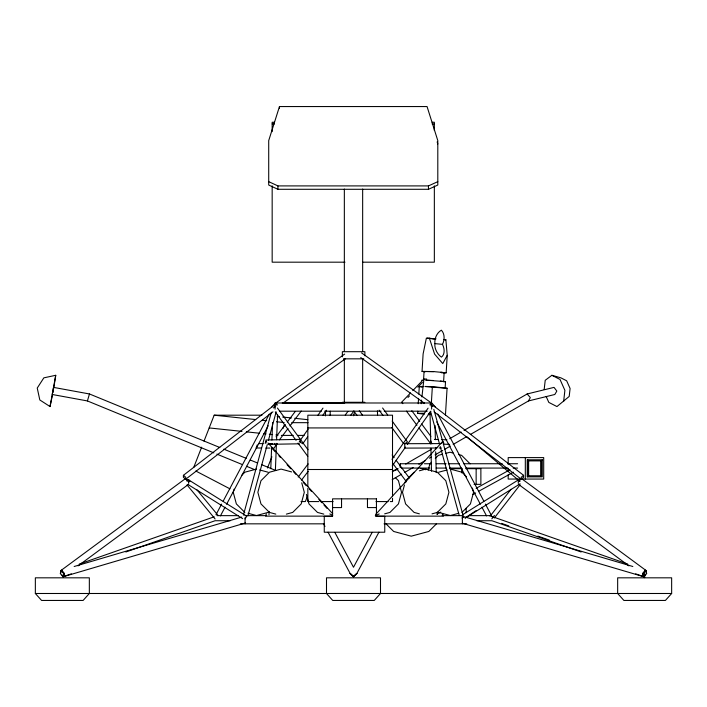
<?xml version="1.0" encoding="UTF-8"?>
<svg xmlns="http://www.w3.org/2000/svg" width="707" height="707" viewBox="0 0 707 707"><rect width="100%" height="100%" fill="white"/><g stroke="black" fill="none" stroke-linecap="round" stroke-linejoin="round"><path stroke-width="1.06" d="M275.695 406.525L274.148 405.217L183.422 475.307L183.387 477.269L185.702 479.231L272.937 411.836M185.702 479.231L185.747 477.269L183.422 475.307M268.978 514.749L269.111 511.461M270.79 468.626L271.559 448.857M271.903 440.072L272.593 422.503M275.377 470.517L276.41 444.155M276.587 439.763L277.577 414.505M325.414 415.902L325.591 411.509M330.098 415.592L330.266 411.209M60.661 573.483L60.767 570.646L185.499 478.568L188.76 481.414L188.681 483.305M63.922 576.329L64.037 573.483L60.767 570.646M424.191 414.187L417.643 413.356L417.775 411.218M418.235 403.724L418.553 398.368M418.818 394.082L419.278 386.588L422.874 386.393M425.004 371.838L422.044 371.396L423.113 353.924L426.365 338.14L435.989 338.83M423.528 380.357L424.067 371.52L433.63 371.661M431.314 403.777L432.357 386.641L447.08 388.223L445.454 414.991M443.607 381.533L444.146 372.695L440.868 372.209M425.747 380.119L445.534 381.647L445.136 388.108L425.358 386.579M444.084 372.925L446.17 372.81L447.231 355.338L445.878 339.802L443.687 339.59M421.169 403.715L421.575 400.074M421.929 396.927L423.926 379.058L426.63 379.014M544.178 389.469L545.221 380.286L551.884 375.293L560.898 377.847L566.661 380.799L570.098 388.497L569.197 396.433L556.957 406.569L548.809 402.398L546.158 396.459M563.62 401.576L564.893 390.352L560.032 379.465L551.884 375.293M50.038 406.569L55.738 375.293L43.843 377.847L37.241 388.063L39.813 399.959L50.038 406.569L52.583 394.435M55.738 375.293L53.75 388.178M245.55 522.959L63.179 576.744L63.586 573.483L61.518 570.231M52.981 392.394L53.37 390.352M422.238 463.739L400.312 463.739L400.135 467.354M400.48 467.354L400.312 463.739M353.571 415.743L354.393 412.561M234.097 489.147L233.248 492.311L236.359 503.923L244.852 512.425M404.466 484.922L402.486 492.311L405.597 503.923L414.099 512.425L419.375 513.839M405.031 482.819L405.597 480.707L414.099 472.205M428.203 470.164L429.9 463.836L431.447 462.29M243.42 515.111L271.364 412.243M247.936 515.774L267.237 444.721M268.386 440.479L276.163 411.836M89.462 393.967L87.412 400.94L52.23 394.488L53.538 387.383L89.462 393.967L219.762 447.487M279.468 106.554L268.713 140.596L268.713 185.048L277.931 189.29L428.469 189.29L437.801 185.048L437.801 140.596L427.055 106.554L279.468 106.554L279.468 108.251M266.318 513.936L265.567 516.137L332.484 516.137M442.193 515.403L442.697 513.936L443.448 516.137L375.435 516.137M257.251 444.924L256.084 447.991L261.431 448.026M276.755 443.36L274.272 448.105L272.133 448.088M193.7 467.477L201.636 447.195M204.023 441.115L214.168 415.195L261.926 415.195M267.493 467.981L271.877 456.784M276.26 445.587L277.056 443.554M282.933 428.548L284.47 424.633M307.342 496.482L305.353 501.572L301.014 501.572M63.047 576.744L64.443 573.483L61.642 570.231L60.245 573.483L63.047 576.744L71.345 573.837M265.143 443.262L266.106 441.186M215.971 514.749L221.618 504.091M223.156 501.183L269.367 413.966M220.425 515.898L225.047 507.175M226.593 504.268L268.183 425.764M372.165 532.362L353.5 567.253L334.835 532.362M328.066 532.185L350.159 573.483L353.633 576.744L356.841 573.483L378.934 532.185M470.341 434.505L528.491 400.94L530.321 397.573L527.157 393.967L464.031 430.404M447.231 355.338L442.759 363.566L434.593 354.101L429.396 338.185M187.655 480.539L188.186 479.611L246.761 516.216L245.073 518.894M430.156 405.332L431.473 403.034L361.595 352.926M274.802 404.598L275.695 403.078L344.68 354.083M187.055 481.396L188.186 479.611M462.078 518.072L463.112 516.446L632.836 566.501M645.482 570.231L643.414 573.483L643.821 576.744L462.502 523.268M643.821 576.744L644.864 575.109M308.04 429.299L299.317 441.663L302.128 443.324M318 415.177L322.984 408.116M302.72 443.793L307.695 436.732M322.648 415.548L326.378 410.246M391.987 459.329L428.08 408.16M392.226 465.94L405.526 447.089M407.426 444.394L430.855 411.174M491.816 518.867L494.432 515.385M276.066 436.793L285.328 424.571M287.316 421.955L295.252 411.483M279.398 439.869L288.005 428.513M289.994 425.897L301.235 411.059M298.213 477.022L308.146 463.916M345.246 414.982L347.888 411.483M301.553 480.088L308.172 471.357M350.566 415.424L353.88 411.059M490.048 516.278L511.037 489.262M494.299 518.019L520.025 484.896M643.953 576.744L646.755 573.483L645.358 570.231L642.557 573.483L643.953 576.744L635.655 573.837M271.78 407.091L275.332 402.99M430.404 404.634L431.827 402.99L435.371 407.091M671.65 593.491L665.411 600.446L623.892 600.446L617.662 593.491L617.662 577.822L671.65 577.822L671.65 593.491L35.35 593.491L35.35 577.822L89.338 577.822L89.338 593.491L83.108 600.446L41.589 600.446L35.35 593.491M375.594 514.51L442.909 441.186L443.872 443.262M410.564 392.933L401.647 402.186L402.849 403.67M412.791 390.626L423.926 379.058M407.966 397.458L409.486 395.885M417.855 387.189L422.424 382.443M241.767 475.298L244.852 472.205L256.464 469.094M435.309 458.428L438.393 455.335L442.617 454.203M436.413 523.887L428.831 531.461L411.244 536.171L393.658 531.461L386.084 523.887M461.936 512.425L470.429 503.923L473.54 492.311L472.409 488.095M356.841 573.483L353.367 576.744L350.159 573.483M430.006 404.369L431.473 403.034M518.319 483.305L518.24 481.414L521.501 478.568L646.233 570.646L642.963 573.483L643.078 576.329M431.305 406.525L432.852 405.217L523.578 475.307L523.613 477.269L521.298 479.231L434.063 411.836M523.578 475.307L521.253 477.269L521.298 479.231M356.876 573.483L353.5 576.329L350.124 573.483M78.07 565.883L188.645 484.26M282.818 403.237L345.537 358.696M465.144 517.913L476.103 510.613M463.032 514.475L518.823 479.611L519.945 481.396L467 436.873M465.241 518.081L520.105 483.8M273.37 407.912L275.217 406.799M436.944 447.999L404.757 448.105L404.74 443.704L407.524 442.034L392.182 421.08M392.297 471.816L398.041 468.502M405.685 464.092L431.509 449.184M449.687 438.693L461.158 432.065M392.173 479.638L401.709 474.132M404.572 472.479L413.144 467.53M418.871 464.225L425.543 460.372M429.352 458.171L431.261 457.067M435.07 454.866L442.697 450.465M444.606 449.369L450.324 446.064M453.187 444.411L466.532 436.705M476.129 488.325L510.012 469.713M436.926 514.219L440.797 512.089M472.736 494.538L475.643 492.947M478.542 491.347L513.388 472.205M268.713 181.664L277.931 185.906L428.469 185.906L437.801 181.664M375.311 515.695L379.217 513.936M517.807 480.539L520.281 479.611M79.29 564.053L214.203 516.808M125.837 551.99L215.087 520.732L230.235 520.732M186.533 480.23L188.53 479.611L189.936 481.317M74.164 566.501L241.776 517.073M445.781 453.355L450.005 452.224L453.169 453.072M393.658 470.526L397.794 469.413M419.375 470.791L425.702 469.094L437.315 472.205L445.817 480.707L448.927 492.311L445.817 503.923L437.315 512.425L432.039 513.839M268.077 512.425L256.464 515.536L248.024 513.273M438.711 472.205L447.16 469.943M286.362 514.122L292.689 512.425L301.191 503.923L304.302 492.311L301.756 482.819M384.661 513.839L389.937 512.425L398.439 503.923L401.549 492.311L398.439 480.707L395.346 477.614M458.763 513.273L450.324 515.536L438.711 512.425M527.157 393.967L554.023 387.383L556.833 391.068L554.809 394.488L528.491 400.94M431.332 406.578L432.949 406.216M445.057 339.846L445.878 339.802M422.044 371.396L433.532 371.573L446.17 372.81M441.548 372.836L444.146 372.695M443.466 381.762L445.534 381.647M421.213 386.702L423.281 386.588M445.277 388.32L447.08 388.223M417.643 413.356L424.412 413.25M268.139 444.35L299.37 443.802M404.74 443.704L441.23 443.589M439.091 447.991L441.239 447.991M274.378 122.249L272.168 122.249L272.168 131.652M432.136 122.249L434.345 122.249L434.345 130.556M272.168 123.972L274.378 123.972M432.136 123.972L434.345 123.972M344.981 262.182L272.168 262.182L272.168 185.87M362.638 262.182L434.345 262.182L434.345 185.87M343.452 358.829L363.787 358.829M342.356 402.292L364.883 402.292M282.261 403.078L344.663 403.078M279.468 411.191L321.367 411.191M324.681 411.191L381.108 411.191M384.219 411.191L427.222 411.191M291.752 422.671L308.031 422.671M307.837 427.929L392.518 427.929M281.333 435.406L293.272 435.406M297.612 435.406L304.125 435.406M528.164 460.884L541.341 460.884L541.341 475.776L528.164 475.776M424.43 463.739L431.005 463.739M436.219 463.739L446.117 463.739M448.318 463.739L459.311 463.739M463.712 463.739L502.191 463.739M507.697 463.739L517.586 463.739M401.408 468.078L429.909 468.078M436.219 468.078L446.117 468.078M449.413 468.078L461.512 468.078M465.913 468.078L507.732 468.078M513.194 468.078L517.586 468.078M451.906 468.688L462.166 468.688M465.886 468.688L480.875 468.688L480.875 484.357L474.088 484.357M307.837 469.501L392.518 469.501M318.839 501.572L307.837 501.572L307.837 488.343M321.031 501.572L333.13 501.572M376.018 501.572L388.116 501.572M390.317 501.572L392.518 501.572L392.518 498.267M332.573 507.582L341.552 507.582L341.552 498.85M376.442 507.582L367.463 507.582L367.463 498.85M216.916 515.642L238.206 515.642M245.073 515.642L266.336 515.642M442.52 515.642L462.378 515.642L462.378 523.834M468.803 515.642L491.162 515.642L492.585 517.277M476.765 520.732L491.913 520.732L581.163 551.99M240.336 523.834L324.495 523.834M384.06 523.834L466.779 523.834M258.877 443.616L263.154 443.643M268.51 443.678L272.787 443.704M265.717 448.052L269.994 448.079M424.987 386.446L432.357 386.641M428.619 413.365L430.731 413.418M434.39 439.409L438.579 439.551M441.725 439.657L446.965 439.834M443.377 444.173L449.661 444.385M426.135 380.216L433.091 380.499M428.203 414.488L430.21 414.638M427.187 338.096L435.6 338.918M429.662 338.467L435.159 339.007M434.858 343.611L442.494 344.362A11.436 7.689 60.8 0 1 441.415 357.115A11.436 7.689 60.8 0 1 434.858 343.611A11.436 8.404 -72.6 0 1 441.354 330.196A11.436 8.404 -72.6 0 1 442.494 344.362M277.206 416.458L279.398 416.688M282.676 417.033L291.425 417.952M294.704 418.297L307.819 419.684M214.168 415.195L255.713 419.569M262.279 420.258L266.654 420.718M276.49 421.752L284.143 422.556M209.184 427.929L241.98 431.385M246.354 431.844L259.478 433.223M263.852 433.683L266.035 433.912M269.314 434.257L272.593 434.602M275.871 434.946L278.063 435.176M440.328 381.046L442.794 381.418M421.611 380.242L423.564 380.534M419.278 386.588L421.999 386.985M458.445 454.486L461.618 455.335L470.111 463.836M450.324 469.094L461.936 472.205L466.567 476.845M420.559 468.308L425.729 469.695M291.637 471.923L281.086 469.094L269.473 472.205L260.971 480.707L257.861 492.311L260.971 503.923L269.473 512.425L275.81 514.122M259.628 469.943L268.077 472.205M323.815 514.122L317.487 512.425L308.986 503.923L306.44 494.423M421.337 402.177L423.935 403.087M491.763 516.446L627.71 564.053M501.537 523.366L508.793 525.911M537.833 536.083L549.242 540.077M223.836 449.157L246.23 458.357M250.305 460.027L257.428 462.961M261.502 464.632L275.757 470.482M87.412 400.94L213.841 452.869M216.899 454.124L242.395 464.596M246.469 466.267L254.626 469.616M329.798 513.936L332.723 515.262M195.83 471.03L229.961 488.846M187.823 484.383L242.687 518.664M360.738 357.583L424.35 403.193M518.355 484.26L628.93 565.883M277.171 404.404L275.695 403.078L277.029 405.358M267.962 442.971L332.67 513.697M271.497 447.699L275.2 451.738M278.903 455.785L280.379 457.402M287.042 464.685L290.736 468.723M293.697 471.958L295.915 474.388M303.321 482.474L306.281 485.709M309.242 488.944L311.46 491.374M318.857 499.46L321.818 502.695M324.036 505.125L326.996 508.36M196.961 489.827L218.03 515.368M187.019 484.922L215.105 518.973M411.819 410.758L419.702 421.354M421.672 424.006L430.881 436.36M406.428 411.129L416.944 425.26M418.915 427.903L430.749 443.793M359.253 410.767L362.541 415.186M392.155 454.954L394.126 457.606M396.106 460.257L409.265 477.932M353.862 411.129L357.15 415.548M393.339 464.154L406.498 481.829M382.593 407.983L387.701 414.974M379.138 410.184L382.973 415.424M391.925 427.647L403.432 443.36M277.444 408.019L307.996 449.74M275.279 411.978L296.083 440.381M298.036 443.042L307.784 456.36M62.136 575.109L63.179 576.744M518.823 479.611L519.345 480.539M323.435 523.542L324.981 526.423M437.651 413.966L483.871 501.183M485.409 504.091L491.056 514.749M436.723 421.893L480.38 504.268M481.918 507.175L486.54 515.898M274.74 443.43L275.43 445.101M430.713 440.726L431.853 443.775M437.156 141.913L437.801 143.981M433.833 409.397L463.686 517.568M430.554 411.501L439.33 443.324M440.214 446.506L459.232 515.438M646.233 570.646L646.339 573.483M188.53 479.611L188.619 482.289M435.026 425.455L435.388 439.719M435.592 447.39L435.645 449.581M435.698 451.773L436.237 472.612M437.253 512.089L437.306 514.281M429.989 412.022L430.81 443.828M430.925 448.211L431.517 471.242M377.441 410.891L377.547 415.23M300.484 442.423L300.404 439.374L265.938 439.975L266.018 443.033M644.651 573.483L644.651 577.699M540.855 460.884L540.855 475.776M528.642 460.884L528.642 475.776M527.705 459.806L527.705 476.863M525.319 457.606L525.319 479.054M508.183 464.039L508.183 457.606L543.701 457.606L543.701 479.054L508.183 479.054L508.183 474.768M508.183 468.334L508.183 471.551M476.147 468.688L476.147 484.357M466.16 508.315L466.16 512.716M461.777 468.688L461.777 472.868M431.632 409.141L431.632 402.99L275.058 402.99L275.058 409.141M428.469 185.906L428.469 189.29M392.518 496.226L392.518 415.195L307.837 415.195L307.837 486.61M364.883 355.78L364.883 351.697L342.356 351.697L342.356 356.796M362.656 189.069L362.656 351.361M362.656 359.094L362.656 402.15M344.344 189.069L344.344 351.361M344.344 359.094L344.344 402.15M277.931 185.906L277.931 189.29M245.073 517.692L245.073 523.834M380.499 593.491L374.259 600.446L332.741 600.446L326.501 593.491L326.501 577.822L380.499 577.822L380.499 593.491M542.278 459.806L527.228 459.806L527.228 476.863L542.278 476.863L542.278 459.806M376.442 498.85L332.573 498.85L332.573 516.304L324.266 516.304L324.266 532.221L384.749 532.221L384.749 516.304L376.442 516.304L376.442 498.85"/></g></svg>
